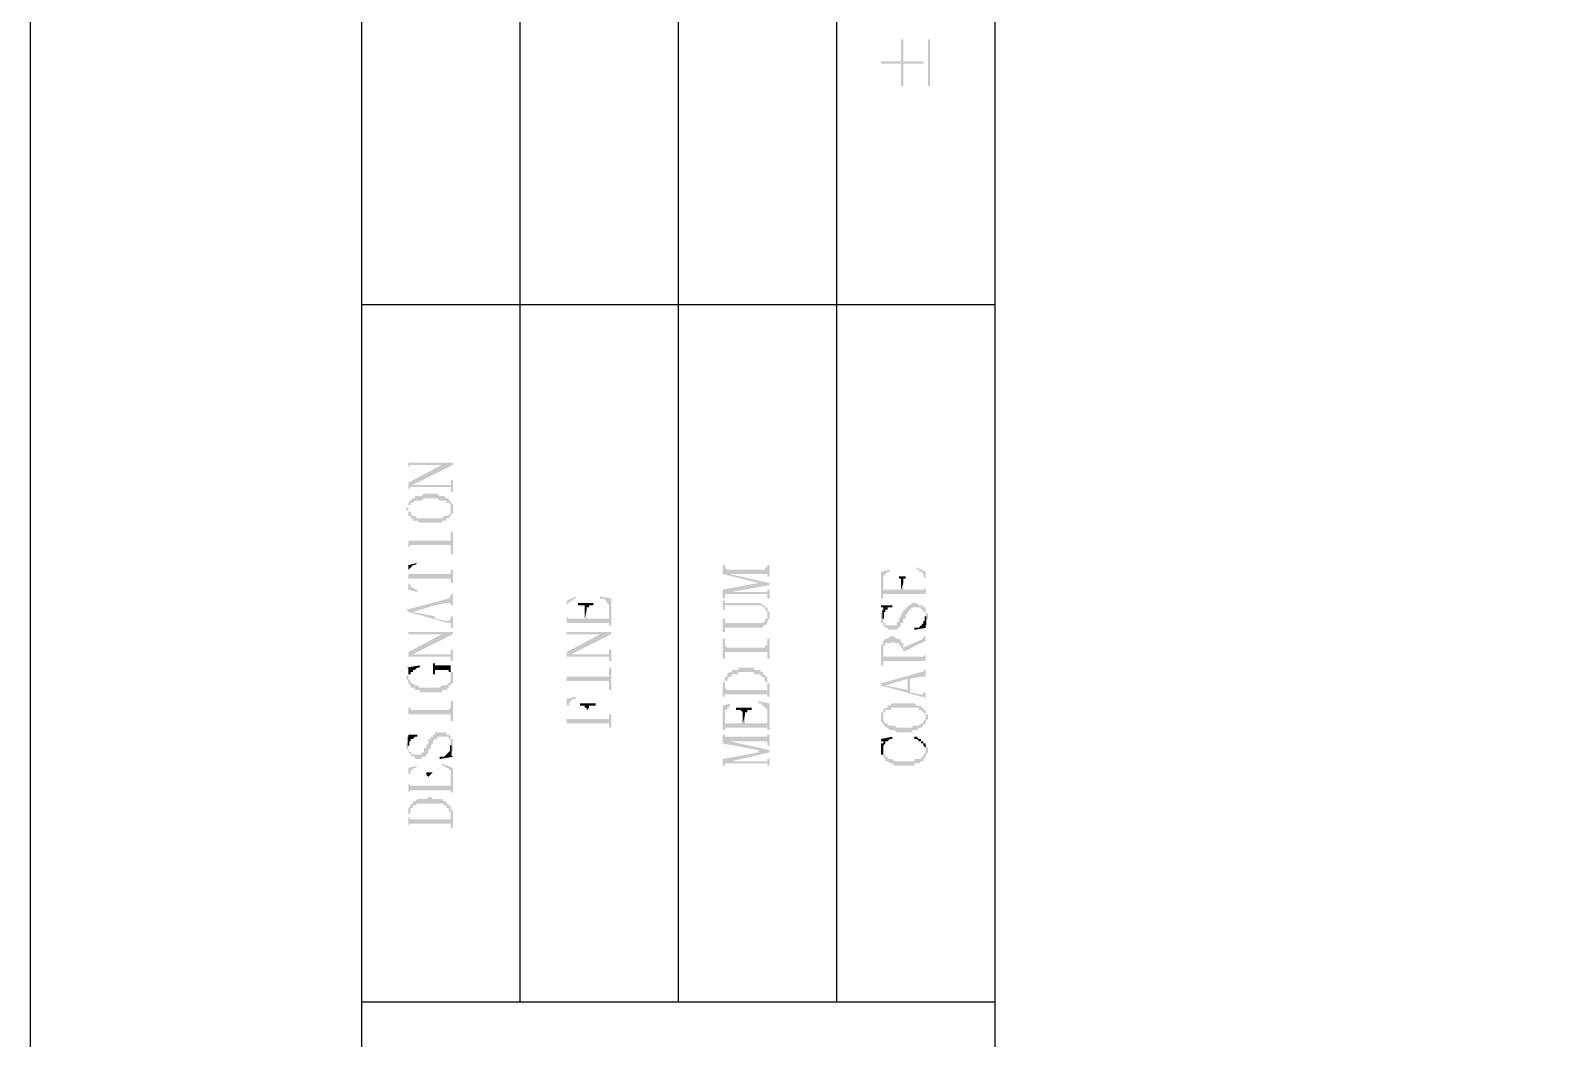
# Model space of a CAD drawing. Header units: millimetres. Extents: x 1399 to 2555, y 1196 to 1555.
# Drawn here: x 2134.8 to 2165.48, y 1473.89 to 1494.32 of the extents above; entities that cross this region are included whole.
import ezdxf

# ---------------------------------------------------------------- set-up
doc = ezdxf.new("R2010")
doc.units = ezdxf.units.MM

msp = doc.modelspace()

# ---------------------------------------------------------------- hatches: boundary and pattern name
at = {"transparency": 33554559}
for points in [[(2152.02237, 1493.68462), (2152.02237, 1493.63949), (2152.42856, 1493.63949), (2152.42856, 1493.18817), (2152.47369, 1493.18817), (2152.47369, 1493.63949), (2152.87988, 1493.63949), (2152.87988, 1493.68462), (2152.47369, 1493.68462), (2152.47369, 1494.13594), (2152.42856, 1494.13594), (2152.42856, 1493.68462)], [(2153.01528, 1493.18817), (2153.01528, 1494.13594), (2152.97015, 1494.13594), (2152.97015, 1493.18817)], [(2142.45435, 1485.6511), (2142.45435, 1485.42544), (2142.45435, 1485.47057), (2142.45435, 1485.47057), (2142.49948, 1485.5157), (2143.35699, 1485.5157), (2143.35699, 1485.56083), (2142.45435, 1485.56083)], [(2142.45435, 1485.15464), (2142.45435, 1484.97411), (2142.45435, 1485.01925), (2142.45435, 1485.01925), (2142.49948, 1485.06438), (2142.49948, 1485.06438), (2142.54461, 1485.10951), (2143.35699, 1485.5157), (2143.13133, 1485.5157)], [(2142.49948, 1485.06438), (2143.31186, 1485.06438), (2143.31186, 1485.01925), (2143.31186, 1484.97411), (2143.35699, 1484.97411), (2143.35699, 1485.19977), (2143.31186, 1485.19977), (2143.31186, 1485.10951), (2142.54461, 1485.10951)], [(2142.45435, 1484.74845), (2142.45435, 1484.61306), (2142.45435, 1484.65819), (2142.45435, 1484.70332), (2142.49948, 1484.70332), (2142.49948, 1484.74845), (2142.54461, 1484.74845), (2142.58975, 1484.79358), (2142.72514, 1484.79358), (2142.77027, 1484.83872), (2143.04107, 1484.83872), (2143.0862, 1484.79358), (2143.2216, 1484.79358), (2143.2216, 1484.74845), (2143.26673, 1484.74845), (2143.31186, 1484.70332), (2143.31186, 1484.65819), (2143.31186, 1484.61306), (2143.31186, 1484.74845), (2143.31186, 1484.79358), (2143.26673, 1484.79358), (2143.26673, 1484.83872), (2143.2216, 1484.83872), (2143.17646, 1484.88385), (2143.0862, 1484.88385), (2143.04107, 1484.92898), (2142.77027, 1484.92898), (2142.72514, 1484.88385), (2142.58975, 1484.88385), (2142.58975, 1484.83872), (2142.54461, 1484.83872), (2142.49948, 1484.79358), (2142.49948, 1484.79358)], [(2142.40922, 1484.61306), (2142.40922, 1484.61306), (2142.45435, 1484.56792), (2142.45435, 1484.52279), (2142.45435, 1484.47766), (2142.49948, 1484.47766), (2142.49948, 1484.43253), (2142.54461, 1484.43253), (2142.54461, 1484.3874), (2142.63488, 1484.3874), (2142.68001, 1484.34226), (2143.13133, 1484.34226), (2143.13133, 1484.3874), (2143.2216, 1484.3874), (2143.2216, 1484.43253), (2143.26673, 1484.43253), (2143.31186, 1484.47766), (2143.31186, 1484.52279), (2143.35699, 1484.52279), (2143.35699, 1484.56792), (2143.35699, 1484.61306), (2143.35699, 1484.65819), (2143.35699, 1484.70332), (2143.35699, 1484.70332), (2143.31186, 1484.74845), (2143.31186, 1484.61306), (2143.31186, 1484.56792), (2143.31186, 1484.52279), (2143.26673, 1484.52279), (2143.26673, 1484.47766), (2143.17646, 1484.47766), (2143.13133, 1484.43253), (2142.63488, 1484.43253), (2142.58975, 1484.47766), (2142.54461, 1484.47766), (2142.49948, 1484.52279), (2142.49948, 1484.56792), (2142.45435, 1484.56792), (2142.45435, 1484.61306), (2142.45435, 1484.74845), (2142.45435, 1484.70332), (2142.45435, 1484.65819), (2142.40922, 1484.65819)], [(2142.45435, 1484.16173), (2142.45435, 1483.71041), (2142.45435, 1483.84581), (2142.45435, 1483.84581), (2142.49948, 1483.89094), (2143.31186, 1483.89094), (2143.31186, 1483.71041), (2143.35699, 1483.71041), (2143.35699, 1484.16173), (2143.31186, 1484.16173), (2143.31186, 1484.02634), (2143.31186, 1483.98121), (2142.45435, 1483.98121)], [(2142.45435, 1483.48475), (2142.45435, 1483.34936), (2142.45435, 1483.39449), (2142.49948, 1483.43962), (2142.49948, 1483.43962), (2142.54461, 1483.48475), (2142.58975, 1483.48475), (2142.63488, 1483.52988), (2142.63488, 1483.52988)], [(2142.45435, 1483.48475), (2142.45435, 1482.9883), (2142.63488, 1482.94317), (2142.63488, 1482.9883), (2142.58975, 1482.9883), (2142.54461, 1483.03343), (2142.49948, 1483.03343), (2142.49948, 1483.07856), (2142.49948, 1483.07856), (2142.45435, 1483.12369), (2142.45435, 1483.34936)], [(2142.45435, 1483.34936), (2142.45435, 1483.16883), (2142.45435, 1483.21396), (2143.31186, 1483.21396), (2143.31186, 1483.16883), (2143.31186, 1483.12369), (2143.35699, 1483.12369), (2143.35699, 1483.39449), (2143.31186, 1483.39449), (2143.31186, 1483.34936), (2143.31186, 1483.30422), (2142.45435, 1483.30422)], [(2148.81799, 1483.48475), (2148.81799, 1483.30422), (2149.5401, 1483.12369), (2149.5401, 1483.12369), (2149.76576, 1483.07856), (2149.76576, 1483.12369), (2148.95338, 1483.30422), (2148.95338, 1483.30422), (2148.90825, 1483.39449), (2148.90825, 1483.39449), (2148.86312, 1483.43962), (2148.86312, 1483.48475), (2148.86312, 1483.48475)], [(2148.90825, 1483.39449), (2148.95338, 1483.30422), (2149.72063, 1483.30422), (2149.72063, 1483.25909), (2149.76576, 1483.25909), (2149.76576, 1483.48475), (2149.72063, 1483.48475), (2149.72063, 1483.43962), (2149.6755, 1483.43962), (2149.6755, 1483.39449)], [(2152.02237, 1483.34936), (2152.02237, 1482.80777), (2152.0675, 1482.80777), (2152.0675, 1483.21396), (2152.0675, 1483.25909), (2152.0675, 1483.25909), (2152.11263, 1483.30422), (2152.11263, 1483.30422), (2152.15777, 1483.34936), (2152.2029, 1483.34936), (2152.2029, 1483.39449), (2152.2029, 1483.39449)], [(2152.74448, 1483.39449), (2152.78962, 1483.39449), (2152.78962, 1483.34936), (2152.83475, 1483.34936), (2152.87988, 1483.30422), (2152.87988, 1483.25909), (2152.87988, 1483.25909), (2152.92501, 1483.21396), (2152.92501, 1482.80777), (2152.92501, 1483.34936), (2152.74448, 1483.43962)], [(2148.81799, 1482.9883), (2148.81799, 1482.80777), (2148.86312, 1482.80777), (2148.86312, 1482.8529), (2148.86312, 1482.89803), (2148.90825, 1482.89803), (2148.99851, 1482.94317), (2149.76576, 1483.07856), (2149.5401, 1483.12369)], [(2148.90825, 1482.89803), (2149.72063, 1482.89803), (2149.72063, 1482.8529), (2149.72063, 1482.80777), (2149.76576, 1482.80777), (2149.76576, 1482.9883), (2149.72063, 1482.9883), (2149.72063, 1482.94317), (2148.99851, 1482.94317)], [(2152.0675, 1482.8529), (2152.0675, 1482.89803), (2152.92501, 1482.89803), (2152.92501, 1482.8529), (2152.92501, 1483.03343), (2152.92501, 1483.03343), (2152.87988, 1482.9883), (2152.47369, 1482.9883), (2152.47369, 1483.12369), (2152.42856, 1482.9883), (2152.0675, 1482.9883), (2152.0675, 1483.16883)], [(2152.29316, 1483.25909), (2152.38343, 1483.25909), (2152.38343, 1483.21396), (2152.42856, 1483.21396), (2152.42856, 1482.9883), (2152.47369, 1483.12369), (2152.47369, 1483.16883), (2152.47369, 1483.21396), (2152.51882, 1483.21396), (2152.51882, 1483.25909), (2152.60909, 1483.25909)], [(2142.40922, 1482.58211), (2142.45435, 1482.53698), (2142.54461, 1482.53698), (2142.99594, 1482.67237), (2142.99594, 1482.44671), (2142.99594, 1482.67237), (2143.2216, 1482.7175), (2143.31186, 1482.7175), (2143.31186, 1482.67237), (2143.35699, 1482.67237), (2143.35699, 1482.89803), (2143.31186, 1482.89803), (2143.31186, 1482.8529), (2143.31186, 1482.8529), (2143.26673, 1482.80777), (2143.26673, 1482.80777)], [(2142.45435, 1482.53698), (2143.26673, 1482.31132), (2143.31186, 1482.31132), (2143.31186, 1482.26618), (2143.31186, 1482.22105), (2143.35699, 1482.22105), (2143.35699, 1482.44671), (2143.31186, 1482.44671), (2143.31186, 1482.40158), (2143.31186, 1482.40158), (2143.26673, 1482.35645), (2143.2216, 1482.35645), (2142.99594, 1482.40158), (2142.99594, 1482.67237), (2142.99594, 1482.44671), (2142.54461, 1482.53698), (2142.54461, 1482.53698)], [(2145.65873, 1482.76264), (2145.65873, 1482.26618), (2145.65873, 1482.62724), (2145.65873, 1482.67237), (2145.70387, 1482.7175), (2145.70387, 1482.7175), (2145.749, 1482.76264), (2145.79413, 1482.76264), (2145.79413, 1482.80777), (2145.83926, 1482.80777), (2145.83926, 1482.8529)], [(2145.88439, 1482.7175), (2145.88439, 1482.67237), (2146.01979, 1482.67237), (2146.01979, 1482.62724), (2146.01979, 1482.58211), (2146.01979, 1482.40158), (2146.06492, 1482.58211), (2146.06492, 1482.62724), (2146.11006, 1482.62724), (2146.11006, 1482.67237), (2146.20032, 1482.67237), (2146.20032, 1482.7175)], [(2146.33572, 1482.80777), (2146.42598, 1482.80777), (2146.42598, 1482.76264), (2146.47111, 1482.76264), (2146.47111, 1482.7175), (2146.47111, 1482.7175), (2146.51625, 1482.67237), (2146.51625, 1482.26618), (2146.56138, 1482.26618), (2146.56138, 1482.80777), (2146.33572, 1482.8529)], [(2148.81799, 1482.76264), (2148.81799, 1482.58211), (2148.86312, 1482.58211), (2148.86312, 1482.62724), (2148.86312, 1482.67237), (2149.58523, 1482.67237), (2149.63036, 1482.62724), (2149.6755, 1482.62724), (2149.6755, 1482.58211), (2149.6755, 1482.58211), (2149.72063, 1482.53698), (2149.72063, 1482.49184), (2149.72063, 1482.62724), (2149.6755, 1482.62724), (2149.6755, 1482.67237), (2149.63036, 1482.67237), (2149.58523, 1482.7175), (2148.86312, 1482.7175), (2148.86312, 1482.76264), (2148.86312, 1482.76264)], [(2152.02237, 1482.44671), (2152.02237, 1482.35645), (2152.02237, 1482.31132), (2152.0675, 1482.31132), (2152.0675, 1482.26618), (2152.0675, 1482.26618), (2152.11263, 1482.22105), (2152.15777, 1482.22105), (2152.15777, 1482.17592), (2152.3383, 1482.17592), (2152.38343, 1482.22105), (2152.38343, 1482.22105), (2152.42856, 1482.26618), (2152.42856, 1482.31132), (2152.47369, 1482.31132), (2152.47369, 1482.40158), (2152.51882, 1482.40158), (2152.51882, 1482.49184), (2152.56396, 1482.49184), (2152.56396, 1482.53698), (2152.56396, 1482.53698), (2152.60909, 1482.58211), (2152.60909, 1482.58211), (2152.65422, 1482.62724), (2152.83475, 1482.62724), (2152.83475, 1482.58211), (2152.87988, 1482.58211), (2152.87988, 1482.53698), (2152.92501, 1482.53698), (2152.92501, 1482.49184), (2152.92501, 1482.31132), (2152.92501, 1482.35645), (2152.92501, 1482.35645), (2152.97015, 1482.40158), (2152.97015, 1482.44671), (2152.97015, 1482.49184), (2152.97015, 1482.49184), (2152.92501, 1482.53698), (2152.92501, 1482.58211), (2152.92501, 1482.62724), (2152.87988, 1482.62724), (2152.87988, 1482.67237), (2152.78962, 1482.67237), (2152.74448, 1482.7175), (2152.65422, 1482.7175), (2152.60909, 1482.67237), (2152.56396, 1482.67237), (2152.56396, 1482.62724), (2152.51882, 1482.62724), (2152.51882, 1482.58211), (2152.47369, 1482.58211), (2152.47369, 1482.53698), (2152.47369, 1482.53698), (2152.42856, 1482.49184), (2152.42856, 1482.44671), (2152.42856, 1482.44671), (2152.38343, 1482.40158), (2152.38343, 1482.35645), (2152.38343, 1482.35645), (2152.3383, 1482.31132), (2152.3383, 1482.26618), (2152.11263, 1482.26618), (2152.11263, 1482.31132), (2152.0675, 1482.31132), (2152.0675, 1482.35645), (2152.0675, 1482.40158), (2152.0675, 1482.58211), (2152.02237, 1482.53698), (2152.02237, 1482.49184)], [(2152.02237, 1482.67237), (2152.02237, 1482.62724), (2152.0675, 1482.62724), (2152.0675, 1482.49184), (2152.0675, 1482.53698), (2152.11263, 1482.53698), (2152.11263, 1482.58211), (2152.15777, 1482.58211), (2152.15777, 1482.62724), (2152.24803, 1482.62724), (2152.24803, 1482.67237)], [(2145.65873, 1482.26618), (2145.65873, 1482.31132), (2146.51625, 1482.31132), (2146.51625, 1482.26618), (2146.51625, 1482.44671), (2146.51625, 1482.40158), (2146.06492, 1482.40158), (2146.06492, 1482.58211), (2146.01979, 1482.40158), (2145.70387, 1482.40158), (2145.65873, 1482.44671), (2145.65873, 1482.62724)], [(2148.81799, 1482.40158), (2148.81799, 1482.13079), (2148.86312, 1482.13079), (2148.86312, 1482.17592), (2148.86312, 1482.22105), (2149.63036, 1482.22105), (2149.63036, 1482.26618), (2149.6755, 1482.26618), (2149.72063, 1482.31132), (2149.72063, 1482.35645), (2149.72063, 1482.35645), (2149.76576, 1482.40158), (2149.76576, 1482.44671), (2149.76576, 1482.49184), (2149.76576, 1482.53698), (2149.72063, 1482.58211), (2149.72063, 1482.44671), (2149.72063, 1482.40158), (2149.6755, 1482.40158), (2149.6755, 1482.35645), (2149.6755, 1482.35645), (2149.63036, 1482.31132), (2148.86312, 1482.31132), (2148.86312, 1482.40158)], [(2152.69935, 1482.17592), (2152.69935, 1482.17592), (2152.97015, 1482.22105), (2152.92501, 1482.22105), (2152.92501, 1482.26618), (2152.92501, 1482.40158), (2152.92501, 1482.35645), (2152.87988, 1482.35645), (2152.87988, 1482.31132), (2152.87988, 1482.31132), (2152.83475, 1482.26618), (2152.83475, 1482.26618), (2152.78962, 1482.22105), (2152.69935, 1482.22105)], [(2142.45435, 1482.22105), (2142.45435, 1481.99539), (2142.45435, 1482.08565), (2143.35699, 1482.08565), (2143.35699, 1482.13079), (2142.45435, 1482.13079)], [(2142.45435, 1481.7246), (2142.45435, 1481.54407), (2142.45435, 1481.63433), (2142.49948, 1481.63433), (2142.54461, 1481.67946), (2143.35699, 1482.08565), (2143.13133, 1482.08565)], [(2145.65873, 1482.22105), (2145.65873, 1481.99539), (2145.65873, 1482.04052), (2145.65873, 1482.08565), (2146.56138, 1482.08565), (2146.56138, 1482.13079), (2145.65873, 1482.13079)], [(2145.65873, 1481.7246), (2145.65873, 1481.54407), (2145.65873, 1481.5892), (2145.65873, 1481.63433), (2145.70387, 1481.63433), (2145.749, 1481.67946), (2146.56138, 1482.08565), (2146.33572, 1482.08565)], [(2152.47369, 1481.81486), (2152.47369, 1481.7246), (2152.92501, 1481.95026), (2152.92501, 1482.08565), (2152.92501, 1482.04052), (2152.87988, 1482.04052), (2152.87988, 1481.99539), (2152.87988, 1481.99539)], [(2142.49948, 1481.63433), (2143.31186, 1481.63433), (2143.31186, 1481.54407), (2143.35699, 1481.54407), (2143.35699, 1481.76973), (2143.31186, 1481.76973), (2143.31186, 1481.7246), (2143.31186, 1481.67946), (2142.54461, 1481.67946)], [(2145.70387, 1481.63433), (2146.51625, 1481.63433), (2146.51625, 1481.54407), (2146.56138, 1481.54407), (2146.56138, 1481.76973), (2146.51625, 1481.76973), (2146.51625, 1481.7246), (2146.51625, 1481.67946), (2145.749, 1481.67946)], [(2148.81799, 1481.99539), (2148.81799, 1481.5892), (2148.86312, 1481.5892), (2148.86312, 1481.7246), (2149.72063, 1481.7246), (2149.72063, 1481.5892), (2149.76576, 1481.5892), (2149.76576, 1481.99539), (2149.72063, 1481.99539), (2149.72063, 1481.85999), (2149.6755, 1481.85999), (2149.6755, 1481.81486), (2148.90825, 1481.81486), (2148.86312, 1481.85999), (2148.86312, 1481.99539)], [(2152.02237, 1481.76973), (2152.02237, 1481.4538), (2152.0675, 1481.4538), (2152.0675, 1481.76973), (2152.0675, 1481.85999), (2152.11263, 1481.85999), (2152.11263, 1481.90513), (2152.24803, 1481.90513), (2152.24803, 1481.95026), (2152.24803, 1481.95026), (2152.29316, 1481.90513), (2152.38343, 1481.90513), (2152.38343, 1481.85999), (2152.42856, 1481.85999), (2152.42856, 1481.81486), (2152.42856, 1481.81486), (2152.47369, 1481.76973), (2152.47369, 1481.63433), (2152.47369, 1481.90513), (2152.42856, 1481.90513), (2152.42856, 1481.95026), (2152.42856, 1481.95026), (2152.38343, 1481.99539), (2152.3383, 1481.99539), (2152.29316, 1482.04052), (2152.2029, 1482.04052), (2152.15777, 1481.99539), (2152.11263, 1481.99539), (2152.0675, 1481.95026), (2152.0675, 1481.90513), (2152.0675, 1481.90513), (2152.02237, 1481.85999), (2152.02237, 1481.81486), (2152.02237, 1481.81486)], [(2152.0675, 1481.49894), (2152.0675, 1481.54407), (2152.92501, 1481.54407), (2152.92501, 1481.4538), (2152.92501, 1481.7246), (2152.92501, 1481.67946), (2152.92501, 1481.67946), (2152.87988, 1481.63433), (2152.47369, 1481.63433), (2152.47369, 1481.85999), (2152.47369, 1481.90513), (2152.47369, 1481.63433), (2152.0675, 1481.63433), (2152.0675, 1481.7246)], [(2142.40922, 1481.40867), (2142.45435, 1481.40867), (2142.45435, 1481.36354), (2142.45435, 1481.22814), (2142.45435, 1481.27328), (2142.49948, 1481.27328), (2142.49948, 1481.31841), (2142.54461, 1481.31841), (2142.54461, 1481.36354), (2142.58975, 1481.36354), (2142.63488, 1481.40867), (2142.68001, 1481.40867), (2142.68001, 1481.4538)], [(2142.9508, 1481.49894), (2142.9508, 1481.27328), (2142.99594, 1481.27328), (2142.99594, 1481.31841), (2142.99594, 1481.36354), (2143.26673, 1481.36354), (2143.26673, 1481.31841), (2143.31186, 1481.40867), (2143.31186, 1481.4538), (2142.99594, 1481.4538), (2142.99594, 1481.49894), (2142.99594, 1481.49894)], [(2142.40922, 1481.22814), (2142.40922, 1481.18301), (2142.40922, 1481.18301), (2142.45435, 1481.13788), (2142.45435, 1481.09275), (2142.45435, 1481.09275), (2142.49948, 1481.04761), (2142.49948, 1481.00248), (2142.58975, 1481.00248), (2142.58975, 1480.95735), (2142.68001, 1480.95735), (2142.68001, 1480.91222), (2143.13133, 1480.91222), (2143.13133, 1480.95735), (2143.2216, 1480.95735), (2143.26673, 1481.00248), (2143.26673, 1481.04761), (2143.31186, 1481.04761), (2143.31186, 1481.09275), (2143.35699, 1481.09275), (2143.35699, 1481.13788), (2143.35699, 1481.22814), (2143.35699, 1481.27328), (2143.35699, 1481.31841), (2143.31186, 1481.31841), (2143.31186, 1481.18301), (2143.31186, 1481.13788), (2143.31186, 1481.13788), (2143.26673, 1481.09275), (2143.26673, 1481.09275), (2143.2216, 1481.04761), (2143.13133, 1481.04761), (2143.0862, 1481.00248), (2142.68001, 1481.00248), (2142.63488, 1481.04761), (2142.58975, 1481.04761), (2142.54461, 1481.09275), (2142.49948, 1481.09275), (2142.49948, 1481.13788), (2142.49948, 1481.13788), (2142.45435, 1481.18301), (2142.45435, 1481.31841), (2142.45435, 1481.27328), (2142.45435, 1481.27328)], [(2143.26673, 1481.31841), (2143.31186, 1481.31841), (2143.31186, 1481.22814), (2143.31186, 1481.36354), (2143.31186, 1481.40867)], [(2145.65873, 1481.40867), (2145.65873, 1480.95735), (2145.65873, 1481.09275), (2145.65873, 1481.13788), (2146.51625, 1481.13788), (2146.51625, 1480.95735), (2146.56138, 1480.95735), (2146.56138, 1481.40867), (2146.51625, 1481.40867), (2146.51625, 1481.27328), (2146.51625, 1481.22814), (2145.65873, 1481.22814), (2145.65873, 1481.27328)], [(2148.81799, 1481.04761), (2148.81799, 1480.82195), (2148.86312, 1480.82195), (2148.86312, 1481.04761), (2148.86312, 1481.09275), (2148.86312, 1481.13788), (2148.90825, 1481.13788), (2148.90825, 1481.18301), (2148.90825, 1481.18301), (2148.95338, 1481.22814), (2148.99851, 1481.22814), (2148.99851, 1481.27328), (2149.13391, 1481.27328), (2149.13391, 1481.31841), (2149.44984, 1481.31841), (2149.44984, 1481.27328), (2149.58523, 1481.27328), (2149.58523, 1481.22814), (2149.63036, 1481.22814), (2149.6755, 1481.18301), (2149.6755, 1481.13788), (2149.6755, 1481.13788), (2149.72063, 1481.09275), (2149.72063, 1480.82195), (2149.76576, 1480.82195), (2149.76576, 1481.04761), (2149.76576, 1481.09275), (2149.72063, 1481.09275), (2149.72063, 1481.18301), (2149.72063, 1481.22814), (2149.6755, 1481.22814), (2149.6755, 1481.27328), (2149.63036, 1481.27328), (2149.63036, 1481.31841), (2149.58523, 1481.31841), (2149.58523, 1481.36354), (2149.44984, 1481.36354), (2149.44984, 1481.40867), (2149.13391, 1481.40867), (2149.13391, 1481.36354), (2148.99851, 1481.36354), (2148.99851, 1481.31841), (2148.95338, 1481.31841), (2148.90825, 1481.27328), (2148.90825, 1481.22814), (2148.86312, 1481.22814), (2148.86312, 1481.18301), (2148.86312, 1481.13788), (2148.86312, 1481.13788), (2148.81799, 1481.09275), (2148.81799, 1481.09275)], [(2152.02237, 1481.09275), (2152.02237, 1481.04761), (2152.11263, 1481.04761), (2152.56396, 1481.18301), (2152.56396, 1480.95735), (2152.60909, 1481.18301), (2152.83475, 1481.22814), (2152.92501, 1481.22814), (2152.92501, 1481.18301), (2152.92501, 1481.40867), (2152.92501, 1481.36354), (2152.87988, 1481.36354), (2152.87988, 1481.31841), (2152.83475, 1481.31841)], [(2152.02237, 1481.04761), (2152.83475, 1480.82195), (2152.87988, 1480.82195), (2152.92501, 1480.77682), (2152.92501, 1480.73169), (2152.92501, 1480.95735), (2152.92501, 1480.91222), (2152.87988, 1480.91222), (2152.87988, 1480.86709), (2152.78962, 1480.86709), (2152.60909, 1480.91222), (2152.60909, 1481.18301), (2152.56396, 1480.95735), (2152.11263, 1481.04761), (2152.11263, 1481.04761)], [(2148.86312, 1480.82195), (2148.86312, 1480.86709), (2149.72063, 1480.86709), (2149.72063, 1480.82195), (2149.72063, 1481.00248), (2149.72063, 1480.95735), (2148.90825, 1480.95735), (2148.86312, 1481.00248), (2148.86312, 1481.04761)], [(2142.45435, 1480.73169), (2142.45435, 1480.3255), (2142.45435, 1480.4609), (2143.31186, 1480.4609), (2143.31186, 1480.3255), (2143.35699, 1480.3255), (2143.35699, 1480.73169), (2143.31186, 1480.73169), (2143.31186, 1480.59629), (2143.31186, 1480.59629), (2143.26673, 1480.55116), (2142.49948, 1480.55116), (2142.49948, 1480.59629), (2142.45435, 1480.59629)], [(2145.65873, 1480.77682), (2145.65873, 1480.1901), (2145.65873, 1480.55116), (2145.65873, 1480.64142), (2145.70387, 1480.64142), (2145.70387, 1480.68656), (2145.70387, 1480.68656), (2145.749, 1480.73169), (2145.749, 1480.73169), (2145.79413, 1480.77682), (2145.83926, 1480.77682), (2145.83926, 1480.82195)], [(2145.65873, 1480.23524), (2145.65873, 1480.28037), (2146.51625, 1480.28037), (2146.51625, 1480.1901), (2146.56138, 1480.1901), (2146.56138, 1480.4609), (2146.51625, 1480.4609), (2146.51625, 1480.41576), (2146.51625, 1480.37063), (2146.06492, 1480.37063), (2146.06492, 1480.55116), (2146.06492, 1480.37063), (2145.65873, 1480.37063), (2145.65873, 1480.55116)], [(2145.92953, 1480.68656), (2145.92953, 1480.64142), (2146.01979, 1480.64142), (2146.01979, 1480.59629), (2146.06492, 1480.59629), (2146.06492, 1480.37063), (2146.06492, 1480.55116), (2146.06492, 1480.55116), (2146.11006, 1480.59629), (2146.11006, 1480.64142), (2146.24545, 1480.64142), (2146.24545, 1480.68656)], [(2148.81799, 1480.64142), (2148.81799, 1480.14497), (2148.86312, 1480.14497), (2148.86312, 1480.50603), (2148.86312, 1480.55116), (2148.90825, 1480.55116), (2148.90825, 1480.59629), (2148.95338, 1480.59629), (2148.95338, 1480.64142), (2148.95338, 1480.64142), (2148.99851, 1480.68656), (2149.04365, 1480.68656), (2148.99851, 1480.68656)], [(2149.08878, 1480.59629), (2149.08878, 1480.55116), (2149.17904, 1480.55116), (2149.22418, 1480.50603), (2149.22418, 1480.4609), (2149.22418, 1480.28037), (2149.26931, 1480.4609), (2149.26931, 1480.50603), (2149.31444, 1480.50603), (2149.31444, 1480.55116), (2149.4047, 1480.55116), (2149.4047, 1480.59629)], [(2149.5401, 1480.68656), (2149.58523, 1480.68656), (2149.63036, 1480.64142), (2149.63036, 1480.64142), (2149.6755, 1480.59629), (2149.6755, 1480.59629), (2149.72063, 1480.55116), (2149.72063, 1480.50603), (2149.72063, 1480.14497), (2149.76576, 1480.14497), (2149.76576, 1480.68656), (2149.5401, 1480.73169)], [(2152.0675, 1480.50603), (2152.0675, 1480.41576), (2152.0675, 1480.4609), (2152.0675, 1480.50603), (2152.11263, 1480.50603), (2152.11263, 1480.55116), (2152.2029, 1480.55116), (2152.24803, 1480.59629), (2152.78962, 1480.59629), (2152.78962, 1480.55116), (2152.83475, 1480.55116), (2152.87988, 1480.50603), (2152.87988, 1480.50603), (2152.92501, 1480.4609), (2152.92501, 1480.41576), (2152.92501, 1480.55116), (2152.87988, 1480.55116), (2152.87988, 1480.59629), (2152.83475, 1480.59629), (2152.83475, 1480.64142), (2152.74448, 1480.64142), (2152.69935, 1480.68656), (2152.24803, 1480.68656), (2152.2029, 1480.64142), (2152.15777, 1480.64142), (2152.15777, 1480.59629), (2152.11263, 1480.59629), (2152.0675, 1480.55116), (2152.0675, 1480.55116)], [(2148.86312, 1480.14497), (2148.86312, 1480.1901), (2149.72063, 1480.1901), (2149.72063, 1480.14497), (2149.72063, 1480.3255), (2149.72063, 1480.28037), (2149.26931, 1480.28037), (2149.26931, 1480.4609), (2149.22418, 1480.28037), (2148.86312, 1480.28037), (2148.86312, 1480.3255), (2148.86312, 1480.50603)], [(2152.02237, 1480.41576), (2152.02237, 1480.37063), (2152.02237, 1480.3255), (2152.02237, 1480.3255), (2152.0675, 1480.28037), (2152.0675, 1480.23524), (2152.11263, 1480.23524), (2152.11263, 1480.1901), (2152.15777, 1480.1901), (2152.2029, 1480.14497), (2152.29316, 1480.14497), (2152.3383, 1480.09984), (2152.65422, 1480.09984), (2152.65422, 1480.14497), (2152.74448, 1480.14497), (2152.78962, 1480.1901), (2152.83475, 1480.1901), (2152.87988, 1480.23524), (2152.87988, 1480.23524), (2152.92501, 1480.28037), (2152.92501, 1480.3255), (2152.92501, 1480.3255), (2152.97015, 1480.37063), (2152.97015, 1480.41576), (2152.97015, 1480.4609), (2152.92501, 1480.4609), (2152.92501, 1480.50603), (2152.92501, 1480.41576), (2152.92501, 1480.37063), (2152.92501, 1480.37063), (2152.87988, 1480.3255), (2152.87988, 1480.28037), (2152.83475, 1480.28037), (2152.78962, 1480.23524), (2152.65422, 1480.23524), (2152.65422, 1480.1901), (2152.3383, 1480.1901), (2152.29316, 1480.23524), (2152.15777, 1480.23524), (2152.15777, 1480.28037), (2152.11263, 1480.28037), (2152.0675, 1480.3255), (2152.0675, 1480.37063), (2152.0675, 1480.50603), (2152.02237, 1480.50603), (2152.02237, 1480.4609)], [(2142.40922, 1479.82905), (2142.40922, 1479.78391), (2142.40922, 1479.78391), (2142.45435, 1479.73878), (2142.45435, 1479.69365), (2142.45435, 1479.69365), (2142.49948, 1479.64852), (2142.49948, 1479.64852), (2142.54461, 1479.60339), (2142.58975, 1479.60339), (2142.58975, 1479.55825), (2142.72514, 1479.55825), (2142.72514, 1479.60339), (2142.81541, 1479.60339), (2142.81541, 1479.64852), (2142.81541, 1479.64852), (2142.86054, 1479.69365), (2142.86054, 1479.73878), (2142.86054, 1479.73878), (2142.90567, 1479.78391), (2142.90567, 1479.82905), (2142.90567, 1479.82905), (2142.9508, 1479.87418), (2142.9508, 1479.91931), (2142.9508, 1479.91931), (2142.99594, 1479.96444), (2143.04107, 1479.96444), (2143.04107, 1480.00957), (2143.26673, 1480.00957), (2143.26673, 1479.96444), (2143.31186, 1479.96444), (2143.31186, 1479.91931), (2143.31186, 1479.69365), (2143.35699, 1479.73878), (2143.35699, 1479.82905), (2143.35699, 1479.91931), (2143.35699, 1479.96444), (2143.31186, 1479.96444), (2143.31186, 1480.00957), (2143.31186, 1480.00957), (2143.26673, 1480.05471), (2143.2216, 1480.05471), (2143.2216, 1480.09984), (2142.99594, 1480.09984), (2142.99594, 1480.05471), (2142.9508, 1480.05471), (2142.9508, 1480.00957), (2142.90567, 1480.00957), (2142.90567, 1479.96444), (2142.86054, 1479.96444), (2142.86054, 1479.87418), (2142.86054, 1479.87418), (2142.81541, 1479.82905), (2142.81541, 1479.78391), (2142.77027, 1479.78391), (2142.77027, 1479.73878), (2142.77027, 1479.69365), (2142.72514, 1479.69365), (2142.72514, 1479.64852), (2142.54461, 1479.64852), (2142.49948, 1479.69365), (2142.49948, 1479.69365), (2142.45435, 1479.73878), (2142.45435, 1479.96444), (2142.45435, 1479.91931), (2142.45435, 1479.87418), (2142.40922, 1479.87418)], [(2142.40922, 1480.05471), (2142.45435, 1480.05471), (2142.45435, 1480.00957), (2142.45435, 1479.87418), (2142.45435, 1479.91931), (2142.49948, 1479.91931), (2142.49948, 1479.96444), (2142.54461, 1479.96444), (2142.58975, 1480.00957), (2142.63488, 1480.00957), (2142.63488, 1480.05471), (2142.63488, 1480.05471)], [(2148.81799, 1480.05471), (2148.81799, 1479.87418), (2149.5401, 1479.73878), (2149.5401, 1479.69365), (2149.76576, 1479.69365), (2149.76576, 1479.73878), (2148.95338, 1479.91931), (2148.95338, 1479.91931), (2148.90825, 1480.00957), (2148.86312, 1480.00957), (2148.86312, 1480.05471), (2148.86312, 1480.05471)], [(2148.90825, 1480.00957), (2148.95338, 1479.91931), (2149.72063, 1479.91931), (2149.72063, 1479.87418), (2149.72063, 1479.82905), (2149.76576, 1479.82905), (2149.76576, 1480.05471), (2149.72063, 1480.05471), (2149.72063, 1480.00957), (2149.6755, 1480.00957)], [(2152.02237, 1479.96444), (2152.02237, 1479.91931), (2152.0675, 1479.91931), (2152.0675, 1479.64852), (2152.0675, 1479.78391), (2152.0675, 1479.82905), (2152.0675, 1479.82905), (2152.11263, 1479.87418), (2152.11263, 1479.91931), (2152.15777, 1479.91931), (2152.2029, 1479.96444), (2152.24803, 1479.96444), (2152.24803, 1480.00957)], [(2152.02237, 1479.78391), (2152.02237, 1479.73878), (2152.02237, 1479.69365), (2152.02237, 1479.64852), (2152.0675, 1479.64852), (2152.0675, 1479.91931), (2152.0675, 1479.87418), (2152.02237, 1479.87418), (2152.02237, 1479.82905)], [(2152.69935, 1479.96444), (2152.74448, 1479.96444), (2152.78962, 1479.91931), (2152.83475, 1479.91931), (2152.83475, 1479.87418), (2152.87988, 1479.87418), (2152.87988, 1479.82905), (2152.87988, 1479.82905), (2152.92501, 1479.78391), (2152.92501, 1479.73878), (2152.92501, 1479.87418), (2152.87988, 1479.87418), (2152.87988, 1479.91931), (2152.83475, 1479.91931), (2152.83475, 1479.96444), (2152.78962, 1479.96444), (2152.74448, 1480.00957), (2152.69935, 1480.00957)], [(2143.0862, 1479.60339), (2143.0862, 1479.55825), (2143.35699, 1479.60339), (2143.35699, 1479.60339), (2143.31186, 1479.64852), (2143.31186, 1479.78391), (2143.31186, 1479.73878), (2143.31186, 1479.73878), (2143.26673, 1479.69365), (2143.26673, 1479.69365), (2143.2216, 1479.64852), (2143.2216, 1479.64852), (2143.17646, 1479.60339), (2143.13133, 1479.60339)], [(2148.81799, 1479.55825), (2148.81799, 1479.42286), (2148.86312, 1479.42286), (2148.86312, 1479.46799), (2148.90825, 1479.46799), (2148.99851, 1479.51312), (2149.76576, 1479.69365), (2149.5401, 1479.69365)], [(2152.0675, 1479.64852), (2152.0675, 1479.60339), (2152.0675, 1479.60339), (2152.11263, 1479.55825), (2152.11263, 1479.51312), (2152.15777, 1479.51312), (2152.2029, 1479.46799), (2152.24803, 1479.46799), (2152.29316, 1479.42286), (2152.69935, 1479.42286), (2152.69935, 1479.46799), (2152.78962, 1479.46799), (2152.83475, 1479.51312), (2152.87988, 1479.51312), (2152.87988, 1479.55825), (2152.87988, 1479.55825), (2152.92501, 1479.60339), (2152.92501, 1479.64852), (2152.92501, 1479.64852), (2152.97015, 1479.69365), (2152.97015, 1479.73878), (2152.97015, 1479.78391), (2152.97015, 1479.78391), (2152.92501, 1479.82905), (2152.92501, 1479.87418), (2152.92501, 1479.73878), (2152.92501, 1479.69365), (2152.92501, 1479.69365), (2152.87988, 1479.64852), (2152.87988, 1479.60339), (2152.83475, 1479.60339), (2152.83475, 1479.55825), (2152.69935, 1479.55825), (2152.69935, 1479.51312), (2152.29316, 1479.51312), (2152.24803, 1479.55825), (2152.15777, 1479.55825), (2152.15777, 1479.60339), (2152.11263, 1479.60339), (2152.11263, 1479.64852), (2152.0675, 1479.64852), (2152.0675, 1479.69365), (2152.0675, 1479.73878), (2152.0675, 1479.73878)], [(2142.45435, 1479.37772), (2142.45435, 1478.88127), (2142.45435, 1479.24233), (2142.45435, 1479.24233), (2142.49948, 1479.28746), (2142.49948, 1479.33259), (2142.54461, 1479.33259), (2142.54461, 1479.37772), (2142.58975, 1479.37772), (2142.63488, 1479.42286), (2142.63488, 1479.42286)], [(2143.13133, 1479.42286), (2143.17646, 1479.42286), (2143.2216, 1479.37772), (2143.26673, 1479.37772), (2143.26673, 1479.33259), (2143.31186, 1479.33259), (2143.31186, 1479.24233), (2143.31186, 1478.88127), (2143.35699, 1478.88127), (2143.35699, 1479.37772), (2143.13133, 1479.46799)], [(2148.90825, 1479.46799), (2149.72063, 1479.46799), (2149.72063, 1479.42286), (2149.76576, 1479.42286), (2149.76576, 1479.55825), (2149.72063, 1479.55825), (2149.72063, 1479.51312), (2148.99851, 1479.51312)], [(2142.45435, 1478.88127), (2142.45435, 1478.88127), (2142.49948, 1478.9264), (2143.31186, 1478.9264), (2143.31186, 1478.88127), (2143.31186, 1479.0618), (2143.31186, 1479.01667), (2142.86054, 1479.01667), (2142.86054, 1479.1972), (2142.86054, 1479.01667), (2142.49948, 1479.01667), (2142.45435, 1479.0618), (2142.45435, 1479.1972)], [(2142.72514, 1479.28746), (2142.81541, 1479.28746), (2142.81541, 1479.24233), (2142.81541, 1479.24233), (2142.86054, 1479.1972), (2142.86054, 1479.01667), (2142.86054, 1479.1972), (2142.86054, 1479.1972), (2142.90567, 1479.24233), (2142.90567, 1479.24233), (2142.9508, 1479.28746), (2142.99594, 1479.28746)], [(2142.45435, 1478.42995), (2142.45435, 1478.15916), (2142.45435, 1478.42995), (2142.45435, 1478.42995), (2142.49948, 1478.47508), (2142.49948, 1478.52021), (2142.49948, 1478.56535), (2142.54461, 1478.56535), (2142.54461, 1478.61048), (2142.58975, 1478.61048), (2142.63488, 1478.65561), (2143.17646, 1478.65561), (2143.17646, 1478.61048), (2143.2216, 1478.61048), (2143.2216, 1478.56535), (2143.26673, 1478.56535), (2143.26673, 1478.52021), (2143.26673, 1478.52021), (2143.31186, 1478.47508), (2143.31186, 1478.42995), (2143.31186, 1478.15916), (2143.35699, 1478.15916), (2143.35699, 1478.42995), (2143.35699, 1478.52021), (2143.31186, 1478.52021), (2143.31186, 1478.56535), (2143.31186, 1478.61048), (2143.26673, 1478.61048), (2143.26673, 1478.65561), (2143.2216, 1478.65561), (2143.2216, 1478.70074), (2143.17646, 1478.70074), (2143.13133, 1478.74587), (2142.9508, 1478.74587), (2142.90567, 1478.79101), (2142.86054, 1478.79101), (2142.81541, 1478.74587), (2142.63488, 1478.74587), (2142.58975, 1478.70074), (2142.54461, 1478.70074), (2142.54461, 1478.65561), (2142.49948, 1478.65561), (2142.49948, 1478.61048), (2142.49948, 1478.61048), (2142.45435, 1478.56535), (2142.45435, 1478.47508)], [(2142.45435, 1478.20429), (2142.45435, 1478.20429), (2142.49948, 1478.24942), (2143.31186, 1478.24942), (2143.31186, 1478.20429), (2143.31186, 1478.38482), (2143.31186, 1478.33968), (2142.49948, 1478.33968), (2142.45435, 1478.38482), (2142.45435, 1478.38482)]]:
    msp.add_hatch(color=256, dxfattribs=at).paths.add_polyline_path(points)

# ---------------------------------------------------------------- linework, layer by layer
msp.add_line((2141.50649, 1548.5531), (2141.50649, 1261.81215))
for points in [[(2554.80003, 1257.5531), (2554.80003, 1554.5531), (2134.80004, 1554.5531), (2134.80004, 1257.5531)], [(2152.0675, 1482.58211), (2152.0675, 1482.40158), (2152.0675, 1482.44671), (2152.0675, 1482.58211)], [(2152.92501, 1482.40158), (2152.92501, 1482.26618), (2152.92501, 1482.31132), (2152.92501, 1482.44671)], [(2142.45435, 1479.96444), (2142.45435, 1479.82905), (2142.45435, 1480.00957)], [(2143.31186, 1479.78391), (2143.31186, 1479.64852), (2143.31186, 1479.69365), (2143.31186, 1479.82905), (2143.31186, 1479.82905)]]:
    msp.add_lwpolyline(points, close=True)
for points in [[(2144.71096, 1548.5531), (2144.71096, 1474.63885)], [(2147.91534, 1548.5531), (2147.91534, 1474.63885)], [(2151.11973, 1548.5531), (2151.11973, 1474.63885)], [(2154.32411, 1548.5531), (2154.32411, 1261.81215)], [(2141.50657, 1488.76522), (2154.32411, 1488.76522)], [(2141.50657, 1474.63885), (2154.32411, 1474.63885)]]:
    msp.add_lwpolyline(points)

doc.saveas('drawing.dxf')
